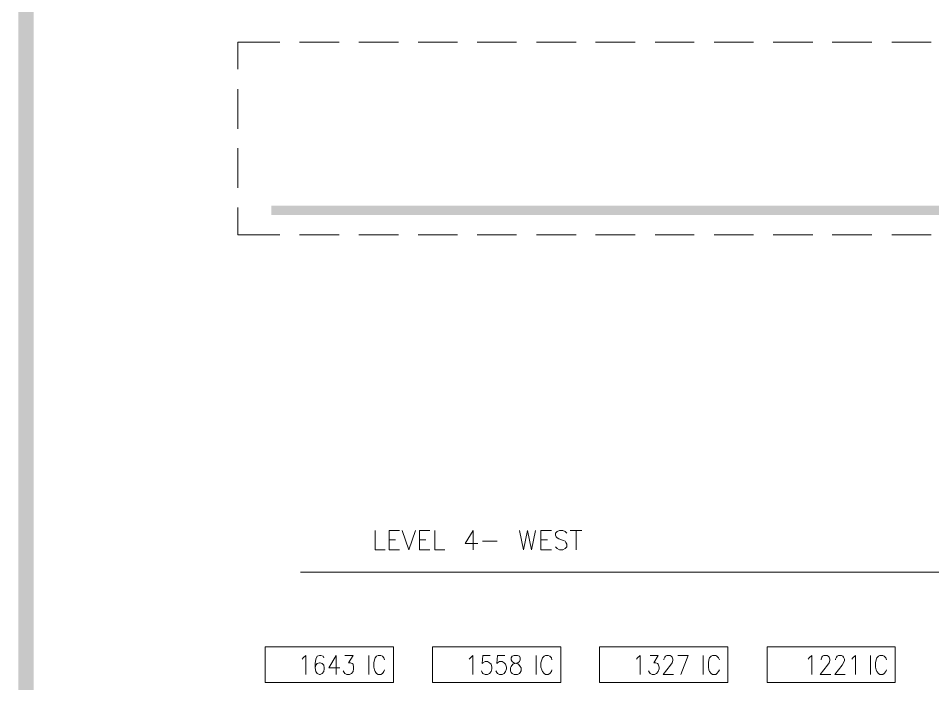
# Model space of a CAD drawing. Header units: inches. Extents: x 0.9 to 46, y 0.8 to 32.4.
# Drawn here: x 1.538 to 5.303, y 19.963 to 22.704 of the extents above; entities that cross this region are included whole.
import ezdxf

# ---------------------------------------------------------------- set-up
doc = ezdxf.new("R2010")
doc.units = ezdxf.units.IN
doc.header["$MEASUREMENT"] = 0
doc.layers.add('PDF_Geometry', color=7, linetype='Continuous')
doc.layers.add('PDF_Solid Fills', color=7, linetype='Continuous')

msp = doc.modelspace()

# ---------------------------------------------------------------- linework, layer by layer
at = {"layer": 'PDF_Geometry', "lineweight": 9}
for points in [[(2.4416, 22.4946), (2.4416, 22.6062), (2.615, 22.6062)], [(2.6966, 22.6062), (2.8599, 22.6062)], [(2.9399, 22.6062), (3.1033, 22.6062)], [(3.1849, 22.6062), (3.3466, 22.6062)], [(3.4283, 22.6062), (3.5899, 22.6062)], [(3.6716, 22.6062), (3.8349, 22.6062)], [(3.9149, 22.6062), (4.0783, 22.6062)], [(4.1599, 22.6062), (4.3216, 22.6062)], [(4.4032, 22.6062), (4.5649, 22.6062)], [(4.6466, 22.6062), (4.8099, 22.6062)], [(4.8899, 22.6062), (5.0532, 22.6062)], [(5.1349, 22.6062), (5.2966, 22.6062)], [(2.4416, 22.2496), (2.4416, 22.4129)], [(2.4416, 22.0063), (2.4416, 22.1696)], [(2.615, 21.8129), (2.4416, 21.8129), (2.4416, 21.9246)], [(2.8599, 21.8129), (2.6966, 21.8129)], [(3.1033, 21.8129), (2.9399, 21.8129)], [(3.3466, 21.8129), (3.1849, 21.8129)], [(3.5899, 21.8129), (3.4283, 21.8129)], [(3.8349, 21.8129), (3.6716, 21.8129)], [(4.0783, 21.8129), (3.9149, 21.8129)], [(4.3216, 21.8129), (4.1599, 21.8129)], [(4.5649, 21.8129), (4.4032, 21.8129)], [(4.8099, 21.8129), (4.6466, 21.8129)], [(5.0532, 21.8129), (4.8899, 21.8129)], [(5.2966, 21.8129), (5.1349, 21.8129)], [(2.7066, 20.0646), (2.7116, 20.0696), (2.7216, 20.0796), (2.7216, 20.0013)], [(2.7966, 20.0696), (2.7933, 20.0763), (2.7833, 20.0796), (2.7783, 20.0796), (2.7683, 20.0763), (2.7633, 20.0646), (2.76, 20.0463), (2.76, 20.028), (2.7633, 20.013), (2.7683, 20.0047), (2.7783, 20.0013), (2.7816, 20.0013), (2.79, 20.0047), (2.7966, 20.013), (2.7983, 20.0246), (2.7983, 20.028), (2.7966, 20.0396), (2.79, 20.0463), (2.7816, 20.0496), (2.7783, 20.0496), (2.7683, 20.0463), (2.7633, 20.0396), (2.76, 20.028)], [(2.8466, 20.0013), (2.8466, 20.0796), (2.8166, 20.028), (2.8616, 20.028)], [(2.8833, 20.0796), (2.9166, 20.0796), (2.8983, 20.0496), (2.9066, 20.0496), (2.9133, 20.0463), (2.9166, 20.043), (2.9183, 20.0313), (2.9183, 20.0246), (2.9166, 20.013), (2.91, 20.0047), (2.9016, 20.0013), (2.8916, 20.0013), (2.8833, 20.0047), (2.88, 20.0096), (2.8766, 20.0163)], [(2.9816, 20.0796), (2.9816, 20.0013)], [(3.0466, 20.0613), (3.0433, 20.0696), (3.0383, 20.0763), (3.0316, 20.0796), (3.0199, 20.0796), (3.0133, 20.0763), (3.0083, 20.0696), (3.0049, 20.0613), (3.0016, 20.0496), (3.0016, 20.0313), (3.0049, 20.0196), (3.0083, 20.013), (3.0133, 20.0047), (3.0199, 20.0013), (3.0316, 20.0013), (3.0383, 20.0047), (3.0433, 20.013), (3.0466, 20.0196)], [(3.3949, 20.0646), (3.3999, 20.0696), (3.4099, 20.0796), (3.4099, 20.0013)], [(3.4816, 20.0796), (3.4516, 20.0796), (3.4483, 20.0463), (3.4516, 20.0496), (3.46, 20.0546), (3.4699, 20.0546), (3.4783, 20.0496), (3.4849, 20.043), (3.4883, 20.0313), (3.4883, 20.0246), (3.4849, 20.013), (3.4783, 20.0047), (3.4699, 20.0013), (3.46, 20.0013), (3.4516, 20.0047), (3.4483, 20.0096), (3.445, 20.0163)], [(3.5416, 20.0796), (3.5116, 20.0796), (3.5083, 20.0463), (3.5116, 20.0496), (3.5199, 20.0546), (3.53, 20.0546), (3.5383, 20.0496), (3.5449, 20.043), (3.5483, 20.0313), (3.5483, 20.0246), (3.5449, 20.013), (3.5383, 20.0047), (3.53, 20.0013), (3.5199, 20.0013), (3.5116, 20.0047), (3.5083, 20.0096), (3.5049, 20.0163)], [(3.67, 20.0796), (3.67, 20.0013)], [(3.7349, 20.0613), (3.7333, 20.0696), (3.7266, 20.0763), (3.7199, 20.0796), (3.7083, 20.0796), (3.7033, 20.0763), (3.6966, 20.0696), (3.6933, 20.0613), (3.6899, 20.0496), (3.6899, 20.0313), (3.6933, 20.0196), (3.6966, 20.013), (3.7033, 20.0047), (3.7083, 20.0013), (3.7199, 20.0013), (3.7266, 20.0047), (3.7333, 20.013), (3.7349, 20.0196)], [(4.0833, 20.0646), (4.0883, 20.0696), (4.0983, 20.0796), (4.0983, 20.0013)], [(4.1399, 20.0796), (4.1733, 20.0796), (4.1549, 20.0496), (4.1632, 20.0496), (4.1699, 20.0463), (4.1733, 20.043), (4.1766, 20.0313), (4.1766, 20.0246), (4.1733, 20.013), (4.1666, 20.0047), (4.1583, 20.0013), (4.1483, 20.0013), (4.1399, 20.0047), (4.1366, 20.0096), (4.1333, 20.0163)], [(4.1966, 20.0613), (4.1966, 20.0646), (4.1999, 20.073), (4.2033, 20.0763), (4.2083, 20.0796), (4.2216, 20.0796), (4.2266, 20.0763), (4.2299, 20.073), (4.2332, 20.0646), (4.2332, 20.058), (4.2299, 20.0496), (4.2233, 20.0396), (4.1933, 20.0013), (4.2366, 20.0013)], [(4.2666, 20.0013), (4.2966, 20.0796), (4.2533, 20.0796)], [(4.3583, 20.0796), (4.3583, 20.0013)], [(4.4249, 20.0613), (4.4216, 20.0696), (4.4149, 20.0763), (4.4099, 20.0796), (4.3966, 20.0796), (4.3916, 20.0763), (4.3849, 20.0696), (4.3816, 20.0613), (4.3799, 20.0496), (4.3799, 20.0313), (4.3816, 20.0196), (4.3849, 20.013), (4.3916, 20.0047), (4.3966, 20.0013), (4.4099, 20.0013), (4.4149, 20.0047), (4.4216, 20.013), (4.4249, 20.0196)], [(4.7899, 20.0646), (4.7949, 20.0696), (4.8049, 20.0796), (4.8049, 20.0013)], [(4.8433, 20.0613), (4.8433, 20.0646), (4.8466, 20.073), (4.8499, 20.0763), (4.8549, 20.0796), (4.8682, 20.0796), (4.8732, 20.0763), (4.8766, 20.073), (4.8799, 20.0646), (4.8799, 20.058), (4.8766, 20.0496), (4.8699, 20.0396), (4.8399, 20.0013), (4.8832, 20.0013)], [(4.9032, 20.0613), (4.9032, 20.0646), (4.9066, 20.073), (4.9099, 20.0763), (4.9149, 20.0796), (4.9283, 20.0796), (4.9333, 20.0763), (4.9366, 20.073), (4.9399, 20.0646), (4.9399, 20.058), (4.9366, 20.0496), (4.9299, 20.0396), (4.8999, 20.0013), (4.9432, 20.0013)], [(4.9699, 20.0646), (4.9749, 20.0696), (4.9849, 20.0796), (4.9849, 20.0013)], [(5.0466, 20.0796), (5.0466, 20.0013)], [(5.1132, 20.0613), (5.1099, 20.0696), (5.1033, 20.0763), (5.0982, 20.0796), (5.0849, 20.0796), (5.0799, 20.0763), (5.0732, 20.0696), (5.0699, 20.0613), (5.0683, 20.0496), (5.0683, 20.0313), (5.0699, 20.0196), (5.0732, 20.013), (5.0799, 20.0047), (5.0849, 20.0013), (5.0982, 20.0013), (5.1033, 20.0047), (5.1099, 20.013), (5.1132, 20.0196)]]:
    msp.add_lwpolyline(points, dxfattribs=at)
at = {"layer": 'PDF_Geometry', "color": 8, "lineweight": 20, "true_color": 0x808080}
for points in [[(3.0083, 20.5946), (3.0083, 20.5146), (3.0483, 20.5146)], [(3.1083, 20.5146), (3.0649, 20.5146), (3.0649, 20.5946), (3.1083, 20.5946)], [(3.1183, 20.5946), (3.1466, 20.5146), (3.1733, 20.5946)], [(3.2333, 20.5146), (3.1899, 20.5146), (3.1899, 20.5946), (3.2333, 20.5946)], [(3.2533, 20.5946), (3.2533, 20.5146), (3.2949, 20.5146)], [(3.4116, 20.5146), (3.4116, 20.5946), (3.3783, 20.5413), (3.4299, 20.5413)], [(3.6016, 20.5946), (3.6183, 20.5146), (3.6349, 20.5946), (3.6516, 20.5146), (3.6683, 20.5946)], [(3.7333, 20.5146), (3.6899, 20.5146), (3.6899, 20.5946), (3.7333, 20.5946)], [(3.7966, 20.5829), (3.79, 20.5896), (3.7799, 20.5946), (3.7666, 20.5946), (3.7566, 20.5896), (3.7499, 20.5829), (3.7499, 20.5746), (3.7533, 20.5679), (3.7566, 20.5646), (3.7633, 20.5596), (3.7833, 20.553), (3.79, 20.5496), (3.7933, 20.5446), (3.7966, 20.538), (3.7966, 20.5263), (3.79, 20.5196), (3.7799, 20.5146), (3.7666, 20.5146), (3.7566, 20.5196), (3.7499, 20.5263)], [(3.8099, 20.5946), (3.8583, 20.5946)], [(3.8349, 20.5946), (3.8349, 20.5146)], [(3.0649, 20.5563), (3.0916, 20.5563)], [(3.1899, 20.5563), (3.2166, 20.5563)], [(3.4499, 20.5496), (3.5099, 20.5496)], [(3.6899, 20.5563), (3.7166, 20.5563)], [(41.7374, 20.423), (2.7, 20.423)]]:
    msp.add_lwpolyline(points, dxfattribs=at)
at = {"layer": 'PDF_Geometry', "lineweight": 9}
for points in [[(2.555, 20.1146), (3.0833, 20.1146), (3.0833, 19.968), (2.555, 19.968)], [(3.2433, 20.1146), (3.7716, 20.1146), (3.7716, 19.968), (3.2433, 19.968)], [(3.9316, 20.1146), (4.4599, 20.1146), (4.4599, 19.968), (3.9316, 19.968)], [(4.6216, 20.1146), (5.1482, 20.1146), (5.1482, 19.968), (4.6216, 19.968)], [(3.5799, 20.0796), (3.5716, 20.0763), (3.5683, 20.0696), (3.5683, 20.0613), (3.5716, 20.0546), (3.5783, 20.0496), (3.5899, 20.0463), (3.5983, 20.043), (3.6049, 20.0346), (3.6083, 20.028), (3.6083, 20.0163), (3.6049, 20.0096), (3.6016, 20.0047), (3.5933, 20.0013), (3.5799, 20.0013), (3.5716, 20.0047), (3.5683, 20.0096), (3.565, 20.0163), (3.565, 20.028), (3.5683, 20.0346), (3.5749, 20.043), (3.5833, 20.0463), (3.5949, 20.0496), (3.6016, 20.0546), (3.6049, 20.0613), (3.6049, 20.0696), (3.6016, 20.0763), (3.5933, 20.0796)]]:
    msp.add_lwpolyline(points, close=True, dxfattribs=at)
at = {"layer": 'PDF_Solid Fills', "lineweight": 9, "transparency": 33554559}
for points in [[(1.5383, 0.755), (1.6016, 0.8183), (1.5383, 32.3527)], [(1.6016, 0.8183), (1.5383, 32.3527), (1.6016, 32.2895)]]:
    msp.add_solid(points, dxfattribs=at)
at = {"layer": 'PDF_Solid Fills', "color": 8, "lineweight": 9, "true_color": 0x808080, "transparency": 33554559}
for points in [[(14.4331, 21.8946), (14.4331, 21.9329), (2.5799, 21.8946)], [(14.4331, 21.9329), (2.5799, 21.8946), (2.5799, 21.9329)]]:
    msp.add_solid(points, dxfattribs=at)

doc.saveas('drawing.dxf')
